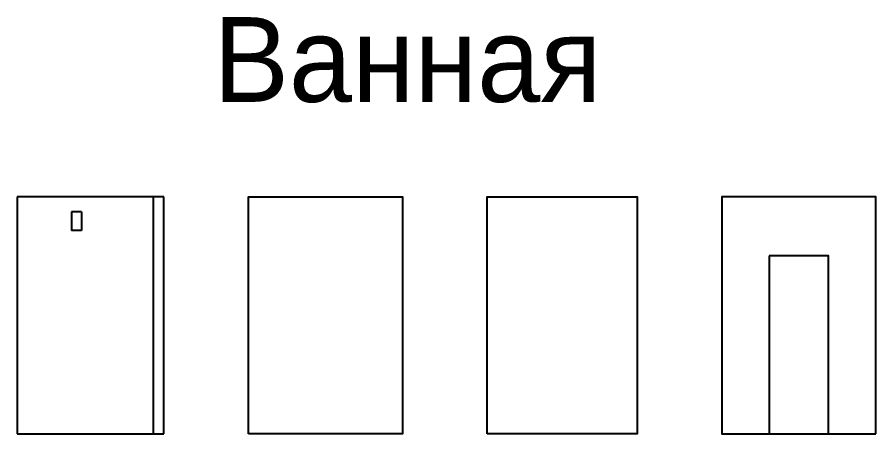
# Model space of a CAD drawing. Header units: millimetres. Extents: x -36498 to 56557, y -58468 to 154.
# Drawn here: x 14913 to 25043, y -57291 to -52372 of the extents above; entities that cross this region are included whole.
import ezdxf

# ---------------------------------------------------------------- set-up
doc = ezdxf.new("R2010")
doc.units = ezdxf.units.MM
doc.layers.add('01 Черновое', color=7, linetype='Continuous')
doc.layers.add('100 noprint', color=1, linetype='Continuous', plot=False)
doc.styles.get("Standard").update_dxf_attribs({"font": 'Ubuntu-R.ttf'})

msp = doc.modelspace()

# ---------------------------------------------------------------- linework, layer by layer
at = {"layer": '01 Черновое'}
for p, q in [((14912.5, -54490.9), (14912.5, -57290.9)), ((16642.5, -54490.9), (14912.5, -54490.9)), ((16522.5, -57290.9), (16522.5, -54490.9)), ((16642.5, -57290.9), (16642.5, -54490.9)), ((15552.5, -54670.9), (15552.5, -54890.9)), ((15672.5, -54670.9), (15552.5, -54670.9)), ((15672.5, -54670.9), (15672.5, -54890.9)), ((15672.5, -54890.9), (15552.5, -54890.9)), ((14912.5, -57290.9), (16642.5, -57290.9))]:
    msp.add_line(p, q, dxfattribs=at)
at = {"layer": '01 Черновое', "flags": 128}
for points in [[(17642.5, -57290.9), (17642.5, -54490.9), (19457.5, -54490.9), (19457.5, -57290.9)], [(20457.5, -57290.9), (20457.5, -54490.9), (22227.5, -54490.9), (22227.5, -57290.9)], [(25042.5, -57290.9), (25042.5, -54490.9), (23227.5, -54490.9), (23227.5, -57290.9)]]:
    msp.add_lwpolyline(points, close=True, dxfattribs=at)
at = {"layer": '01 Черновое'}
msp.add_lwpolyline([(23782.5, -55190.9), (23782.5, -57290.9), (24482.5, -57290.9), (24482.5, -55190.9)], close=True, dxfattribs=at)

# ---------------------------------------------------------------- texts
at = {"layer": '100 noprint', "insert": (17227.3, -52371.6), "char_height": 1000, "width": 2318.604, "attachment_point": 1}
msp.add_mtext('{Ванная}', dxfattribs=at)

doc.saveas('drawing.dxf')
